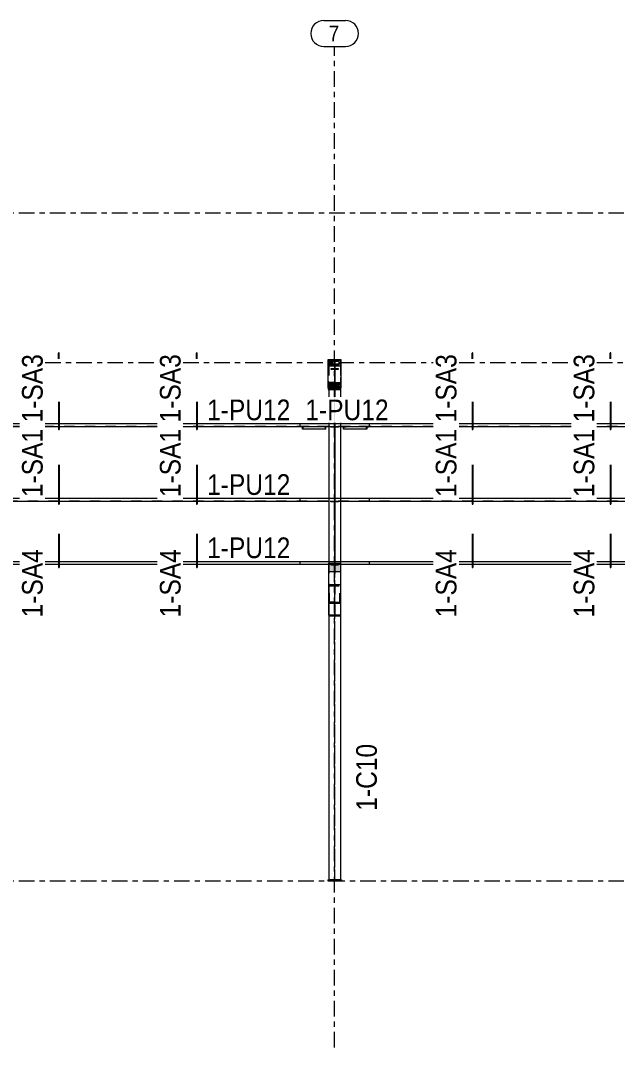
# Model space of a CAD drawing. Header units: millimetres. Extents: x -49 to 1122, y -181 to 639.
# Drawn here: x 362.3 to 477.7, y -10 to 188.6 of the extents above; entities that cross this region are included whole.
import ezdxf

# ---------------------------------------------------------------- set-up
doc = ezdxf.new("R2010")
doc.units = ezdxf.units.MM
for name, pattern in [('XKITLINE00', [0]), ('XKITLINE02', [4, 2, -2]), ('XKITLINE03', [6, 3, -1, 1, -1])]:
    doc.linetypes.add(name, pattern=pattern)
for name, color, linetype, lineweight in [('Part', 2, 'Continuous', 0), ('PartMark', 7, 'Continuous', 0), ('S-grid', 1, 'Continuous', 0)]:
    doc.layers.add(name, color=color, linetype=linetype, lineweight=lineweight)
doc.styles.add('ARIAL', font='ARIAL.TTF')

# ---------------------------------------------------------------- blocks, each defined once
blk = doc.blocks.new('*A11')
at = {"layer": 'Part'}
blk.add_hatch(color=3, dxfattribs=at).paths.add_polyline_path([(420.83, 110.03), (420.83, 110.06), (421.35, 110.06), (421.35, 109.61), (421.32, 109.61), (421.32, 110.03)], flags=17)
blk = doc.blocks.new('*A12')
at = {"layer": 'Part'}
blk.add_hatch(color=3, dxfattribs=at).paths.add_polyline_path([(424.76, 109.61), (424.76, 110.06), (425.28, 110.06), (425.28, 110.03), (424.79, 110.03), (424.79, 109.61)], flags=17)
blk = doc.blocks.new('*A13')
at = {"layer": 'Part'}
blk.add_hatch(color=3, dxfattribs=at).paths.add_polyline_path([(421.83, 117.55), (421.83, 117.82), (424.28, 117.82), (424.28, 117.55)], flags=17)
blk = doc.blocks.new('*A14')
at = {"layer": 'Part'}
blk.add_hatch(color=3, dxfattribs=at).paths.add_polyline_path([(421.83, 117.28), (421.83, 117.55), (424.28, 117.55), (424.28, 117.28)], flags=17)
blk = doc.blocks.new('*A15')
at = {"layer": 'Part'}
blk.add_hatch(color=3, dxfattribs=at).paths.add_polyline_path([(449.72, 124.35), (449.77, 124.33), (449.79, 124.29), (449.77, 124.24), (449.72, 124.22), (449.68, 124.24), (449.66, 124.29), (449.68, 124.33)], flags=17)
blk = doc.blocks.new('*A16')
at = {"layer": 'Part'}
blk.add_hatch(color=3, dxfattribs=at).paths.add_polyline_path([(423.01, 117.82), (423.01, 118.44), (423.1, 118.44), (423.1, 117.82)], flags=17)
blk = doc.blocks.new('*A17')
at = {"layer": 'Part'}
blk.add_hatch(color=3, dxfattribs=at).paths.add_polyline_path([(476.39, 124.35), (476.44, 124.33), (476.46, 124.29), (476.44, 124.24), (476.39, 124.22), (476.34, 124.24), (476.32, 124.29), (476.34, 124.33)], flags=17)
blk = doc.blocks.new('*A25')
at = {"layer": 'Part'}
blk.add_hatch(color=3, dxfattribs=at).paths.add_polyline_path([(421.94, 122.76), (421.94, 122.91), (424.17, 122.91), (424.17, 122.76), (423.1, 122.76), (423.1, 118.59), (424.17, 118.59), (424.17, 118.44), (421.94, 118.44), (421.94, 118.59), (423.01, 118.59), (423.01, 122.76)], flags=17)
blk = doc.blocks.new('*A56')
at = {"layer": 'Part'}
blk.add_hatch(color=3, dxfattribs=at).paths.add_polyline_path([(423.11, 117.28), (423.11, 83.68), (424.17, 83.68), (424.17, 82.06), (421.94, 82.06), (421.94, 83.68), (423, 83.68), (423, 117.28)], flags=17)
blk = doc.blocks.new('*A58')
at = {"layer": 'Part'}
blk.add_hatch(color=3, dxfattribs=at).paths.add_polyline_path([(369.72, 124.35), (369.77, 124.33), (369.79, 124.29), (369.77, 124.24), (369.72, 124.22), (369.68, 124.24), (369.66, 124.29), (369.68, 124.33)], flags=17)
blk = doc.blocks.new('*A59')
at = {"layer": 'Part'}
blk.add_hatch(color=3, dxfattribs=at).paths.add_polyline_path([(396.39, 124.35), (396.44, 124.33), (396.46, 124.29), (396.44, 124.24), (396.39, 124.22), (396.34, 124.24), (396.32, 124.29), (396.34, 124.33)], flags=17)
blk = doc.blocks.new('*A433')
at = {"layer": 'S-grid', "color": 1, "linetype": 'XKITLINE03', "lineweight": 0}
blk.add_line((-10, 151.39), (1096.06, 151.39), dxfattribs=at)
blk = doc.blocks.new('*A434')
at = {"layer": 'S-grid', "color": 1, "linetype": 'XKITLINE03', "lineweight": 0}
for p, q in [((367.11, 122.5), (388.77, 122.5)), ((393.77, 122.5), (442.11, 122.5)), ((447.11, 122.5), (468.77, 122.5)), ((473.77, 122.5), (509.02, 122.5))]:
    blk.add_line(p, q, dxfattribs=at)
blk = doc.blocks.new('*A435')
at = {"layer": 'S-grid', "color": 1, "linetype": 'XKITLINE03', "lineweight": 0}
blk.add_line((-10, 22.22), (1096.06, 22.22), dxfattribs=at)
blk = doc.blocks.new('*A485')
at = {"layer": 'Part', "color": 2, "linetype": 'XKITLINE00', "lineweight": 0}
for p, q in [((396.34, 124.33), (396.32, 124.29)), ((396.32, 123.18), (396.32, 124.29)), ((396.32, 124.29), (396.34, 124.24)), ((396.39, 124.35), (396.34, 124.33)), ((396.34, 124.24), (396.39, 124.22)), ((396.44, 124.33), (396.39, 124.35)), ((396.39, 124.22), (396.44, 124.24)), ((396.46, 124.29), (396.44, 124.33)), ((396.44, 124.24), (396.46, 124.29)), ((396.46, 123.18), (396.46, 124.29))]:
    blk.add_line(p, q, dxfattribs=at)
blk = doc.blocks.new('*A486')
at = {"layer": 'Part', "color": 2, "linetype": 'XKITLINE00', "lineweight": 0}
for p, q in [((396.32, 114.84), (396.32, 110.61)), ((396.46, 114.84), (396.46, 110.61)), ((396.32, 110.06), (396.32, 109.51)), ((396.34, 109.52), (396.32, 109.51)), ((396.32, 109.51), (396.34, 109.51)), ((396.39, 109.52), (396.34, 109.52)), ((396.34, 109.51), (396.39, 109.51)), ((396.44, 109.52), (396.39, 109.52)), ((396.39, 109.51), (396.44, 109.51)), ((396.46, 109.51), (396.44, 109.52)), ((396.44, 109.51), (396.46, 109.51)), ((396.46, 110.06), (396.46, 109.51))]:
    blk.add_line(p, q, dxfattribs=at)
at = {"layer": 'Part', "color": 7, "linetype": 'XKITLINE02', "lineweight": 0}
for p, q in [((396.32, 110.61), (396.32, 110.06)), ((396.46, 110.61), (396.46, 110.06))]:
    blk.add_line(p, q, dxfattribs=at)
blk = doc.blocks.new('*A487')
at = {"layer": 'Part', "color": 7, "linetype": 'XKITLINE02', "lineweight": 0}
for p, q in [((423.03, 110), (423.08, 110)), ((423.03, 108.89), (423.03, 110)), ((423.03, 110), (423.08, 110)), ((423.08, 108.89), (423.08, 110)), ((423.03, 108.89), (423.08, 108.89))]:
    blk.add_line(p, q, dxfattribs=at)
blk = doc.blocks.new('*A488')
at = {"layer": 'Part', "color": 7, "linetype": 'XKITLINE02', "lineweight": 0}
for p, q in [((423.78, 110.06), (422.33, 110.06)), ((422.33, 110), (422.33, 110.06)), ((422.33, 110), (423.78, 110)), ((423.78, 110), (423.78, 110.06))]:
    blk.add_line(p, q, dxfattribs=at)
blk = doc.blocks.new('*A489')
at = {"layer": 'Part', "color": 7, "linetype": 'XKITLINE02', "lineweight": 0}
for p, q in [((423, 122.7), (423, 121.22)), ((423.11, 122.7), (423, 122.7)), ((423, 122.03), (423.11, 122.03)), ((423, 121.77), (423.11, 121.77)), ((423, 121.22), (423.11, 121.22)), ((423.11, 121.22), (423, 121.22)), ((423.11, 121.22), (423.11, 122.7))]:
    blk.add_line(p, q, dxfattribs=at)
blk = doc.blocks.new('*A490')
at = {"layer": 'Part', "color": 7, "linetype": 'XKITLINE02', "lineweight": 0}
for p, q in [((423.78, 121.22), (422.33, 121.22)), ((422.33, 121.22), (422.33, 121.16)), ((422.33, 121.16), (423.78, 121.16)), ((423.78, 121.16), (423.78, 121.22))]:
    blk.add_line(p, q, dxfattribs=at)
blk = doc.blocks.new('*A491')
at = {"layer": 'Part', "color": 2, "linetype": 'XKITLINE00', "lineweight": 0}
for p, q in [((416.5, 110.03), (416.5, 110.06)), ((420.83, 110.03), (416.5, 110.03)), ((421.35, 110.06), (416.87, 110.06)), ((416.87, 109.61), (416.87, 110.03)), ((421.32, 109.61), (416.87, 109.61)), ((420.83, 110.03), (420.83, 110.06)), ((421.32, 110.03), (420.83, 110.03)), ((421.32, 109.61), (421.32, 110.03)), ((421.35, 109.61), (421.32, 109.61)), ((421.35, 109.61), (421.35, 110.06))]:
    blk.add_line(p, q, dxfattribs=at)
at = {"layer": 'Part', "color": 7, "linetype": 'XKITLINE02', "lineweight": 0}
for p, q in [((416.87, 110.06), (416.5, 110.06)), ((416.89, 109.61), (416.87, 109.61)), ((416.89, 110.06), (416.89, 109.61))]:
    blk.add_line(p, q, dxfattribs=at)
blk = doc.blocks.new('*A492')
at = {"layer": 'Part', "color": 2, "linetype": 'XKITLINE00', "lineweight": 0}
for p, q in [((424.76, 109.61), (424.76, 110.06)), ((424.76, 110.06), (425.28, 110.06)), ((429.25, 109.61), (424.76, 109.61)), ((429.61, 110.03), (424.79, 110.03)), ((424.79, 110.03), (424.79, 109.61)), ((429.24, 110.06), (425.28, 110.06)), ((425.28, 110.06), (425.28, 110.03)), ((429.25, 110.03), (429.25, 109.61)), ((429.61, 110.06), (429.61, 110.03))]:
    blk.add_line(p, q, dxfattribs=at)
at = {"layer": 'Part', "color": 7, "linetype": 'XKITLINE02', "lineweight": 0}
for p, q in [((429.23, 109.61), (429.23, 110.06)), ((429.23, 110.06), (429.61, 110.06)), ((429.61, 110.03), (429.25, 110.03))]:
    blk.add_line(p, q, dxfattribs=at)
blk = doc.blocks.new('*A493')
at = {"layer": 'Part', "color": 2, "linetype": 'XKITLINE00', "lineweight": 0}
for p, q in [((421.83, 117.55), (421.83, 123.06)), ((421.83, 123.06), (424.28, 123.06)), ((424.28, 123.06), (424.28, 117.55)), ((421.83, 117.82), (424.28, 117.82)), ((424.28, 117.55), (421.83, 117.55))]:
    blk.add_line(p, q, dxfattribs=at)
at = {"layer": 'Part', "color": 7, "linetype": 'XKITLINE02', "lineweight": 0}
blk.add_line((421.83, 122.88), (424.28, 122.88), dxfattribs=at)
blk = doc.blocks.new('*A494')
at = {"layer": 'Part', "color": 7, "linetype": 'XKITLINE02', "lineweight": 0}
for p, q in [((421.83, 122.88), (421.83, 117.55)), ((424.28, 122.88), (421.83, 122.88)), ((421.83, 122.7), (424.28, 122.7)), ((424.28, 117.55), (424.28, 122.88))]:
    blk.add_line(p, q, dxfattribs=at)
at = {"layer": 'Part', "color": 2, "linetype": 'XKITLINE00', "lineweight": 0}
for p, q in [((421.83, 117.55), (421.83, 117.28)), ((421.83, 117.55), (424.28, 117.55)), ((421.83, 117.28), (424.28, 117.28)), ((424.28, 117.28), (424.28, 117.55))]:
    blk.add_line(p, q, dxfattribs=at)
blk = doc.blocks.new('*A495')
at = {"layer": 'Part', "color": 2, "linetype": 'XKITLINE00', "lineweight": 0}
for p, q in [((423, 123.06), (423, 122.91)), ((423, 123.06), (423.11, 123.06)), ((423.11, 123.06), (423.11, 122.91))]:
    blk.add_line(p, q, dxfattribs=at)
at = {"layer": 'Part', "color": 7, "linetype": 'XKITLINE02', "lineweight": 0}
for p, q in [((423, 122.91), (423, 122.26)), ((423.11, 122.42), (423, 122.42)), ((423, 122.34), (423.11, 122.34)), ((423.11, 122.26), (423, 122.26)), ((423.11, 122.91), (423.11, 122.26))]:
    blk.add_line(p, q, dxfattribs=at)
blk = doc.blocks.new('*A496')
at = {"layer": 'Part', "color": 2, "linetype": 'XKITLINE00', "lineweight": 0}
for p, q in [((449.66, 114.84), (449.66, 110.61)), ((449.79, 114.84), (449.79, 110.61)), ((449.66, 110.06), (449.66, 109.51)), ((449.68, 109.52), (449.66, 109.51)), ((449.66, 109.51), (449.68, 109.51)), ((449.72, 109.52), (449.68, 109.52)), ((449.68, 109.51), (449.72, 109.51)), ((449.77, 109.52), (449.72, 109.52)), ((449.72, 109.51), (449.77, 109.51)), ((449.79, 109.51), (449.77, 109.52)), ((449.77, 109.51), (449.79, 109.51)), ((449.79, 110.06), (449.79, 109.51))]:
    blk.add_line(p, q, dxfattribs=at)
at = {"layer": 'Part', "color": 7, "linetype": 'XKITLINE02', "lineweight": 0}
for p, q in [((449.66, 110.61), (449.66, 110.06)), ((449.79, 110.61), (449.79, 110.06))]:
    blk.add_line(p, q, dxfattribs=at)
blk = doc.blocks.new('*A497')
at = {"layer": 'Part', "color": 2, "linetype": 'XKITLINE00', "lineweight": 0}
for p, q in [((449.68, 124.33), (449.66, 124.29)), ((449.66, 123.18), (449.66, 124.29)), ((449.66, 124.29), (449.68, 124.24)), ((449.72, 124.35), (449.68, 124.33)), ((449.68, 124.24), (449.72, 124.22)), ((449.77, 124.33), (449.72, 124.35)), ((449.72, 124.22), (449.77, 124.24)), ((449.79, 124.29), (449.77, 124.33)), ((449.77, 124.24), (449.79, 124.29)), ((449.79, 123.18), (449.79, 124.29))]:
    blk.add_line(p, q, dxfattribs=at)
blk = doc.blocks.new('*A498')
at = {"layer": 'Part', "color": 2, "linetype": 'XKITLINE00', "lineweight": 0}
for p, q in [((423.01, 118.44), (423.01, 117.82)), ((423.01, 118.44), (423.1, 118.44)), ((423.1, 117.82), (423.01, 117.82)), ((423.1, 118.44), (423.1, 117.82))]:
    blk.add_line(p, q, dxfattribs=at)
at = {"layer": 'Part', "color": 7, "linetype": 'XKITLINE02', "lineweight": 0}
for p, q in [((423.01, 118.38), (423.1, 118.38)), ((423.01, 118.27), (423.1, 118.27))]:
    blk.add_line(p, q, dxfattribs=at)
blk = doc.blocks.new('*A499')
at = {"layer": 'Part', "color": 2, "linetype": 'XKITLINE00', "lineweight": 0}
for p, q in [((476.34, 124.33), (476.32, 124.29)), ((476.32, 123.18), (476.32, 124.29)), ((476.32, 124.29), (476.34, 124.24)), ((476.39, 124.35), (476.34, 124.33)), ((476.34, 124.24), (476.39, 124.22)), ((476.44, 124.33), (476.39, 124.35)), ((476.39, 124.22), (476.44, 124.24)), ((476.46, 124.29), (476.44, 124.33)), ((476.44, 124.24), (476.46, 124.29)), ((476.46, 123.18), (476.46, 124.29))]:
    blk.add_line(p, q, dxfattribs=at)
blk = doc.blocks.new('*A500')
at = {"layer": 'Part', "color": 2, "linetype": 'XKITLINE00', "lineweight": 0}
for p, q in [((476.32, 114.84), (476.32, 110.61)), ((476.46, 114.84), (476.46, 110.61)), ((476.32, 110.06), (476.32, 109.51)), ((476.34, 109.52), (476.32, 109.51)), ((476.32, 109.51), (476.34, 109.51)), ((476.39, 109.52), (476.34, 109.52)), ((476.34, 109.51), (476.39, 109.51)), ((476.44, 109.52), (476.39, 109.52)), ((476.39, 109.51), (476.44, 109.51)), ((476.46, 109.51), (476.44, 109.52)), ((476.44, 109.51), (476.46, 109.51)), ((476.46, 110.06), (476.46, 109.51))]:
    blk.add_line(p, q, dxfattribs=at)
at = {"layer": 'Part', "color": 7, "linetype": 'XKITLINE02', "lineweight": 0}
for p, q in [((476.32, 110.61), (476.32, 110.06)), ((476.46, 110.61), (476.46, 110.06))]:
    blk.add_line(p, q, dxfattribs=at)
blk = doc.blocks.new('*A517')
at = {"layer": 'Part', "color": 2, "linetype": 'XKITLINE00', "lineweight": 0}
for p, q in [((421.94, 122.76), (421.94, 122.91)), ((421.94, 122.91), (424.17, 122.91)), ((421.94, 122.12), (421.94, 122.76)), ((421.94, 122.76), (423.01, 122.76)), ((421.94, 122.12), (423.01, 122.12)), ((423.01, 122.76), (423.01, 118.59)), ((423.1, 122.76), (423.1, 118.59)), ((424.17, 122.76), (423.1, 122.76)), ((424.17, 122.12), (423.1, 122.12)), ((424.17, 122.91), (424.17, 122.12)), ((423.01, 118.59), (421.94, 118.59)), ((421.94, 118.59), (421.94, 118.36)), ((421.94, 118.44), (424.17, 118.44)), ((423.01, 118.36), (421.94, 118.36)), ((423.1, 118.59), (424.17, 118.59)), ((424.17, 118.36), (423.1, 118.36)), ((424.17, 118.59), (424.17, 118.36))]:
    blk.add_line(p, q, dxfattribs=at)
at = {"layer": 'Part', "color": 7, "linetype": 'XKITLINE02', "lineweight": 0}
for p, q in [((421.94, 122.24), (424.17, 122.24)), ((421.94, 118.49), (423.01, 118.49)), ((423.01, 118.59), (423.01, 118.49)), ((423.1, 118.36), (423.01, 118.36)), ((423.1, 118.49), (423.1, 118.59)), ((424.17, 118.49), (423.1, 118.49))]:
    blk.add_line(p, q, dxfattribs=at)
blk = doc.blocks.new('*A676')
at = {"layer": 'S-grid', "color": 1, "linetype": 'XKITLINE03', "lineweight": 0}
for p, q in [((423.06, 115.81), (423.06, 183.61)), ((423.06, -10), (423.06, 110.81))]:
    blk.add_line(p, q, dxfattribs=at)
at = {"layer": 'S-grid', "color": 3, "style": 'ARIAL', "width": 0.85}
blk.add_text('7', height=3, dxfattribs=at).set_placement((421.94, 184.61))
blk = doc.blocks.new('*A687')
at = {"layer": 'Part', "color": 2, "linetype": 'XKITLINE00', "lineweight": 0}
for p, q in [((336.39, 83.39), (336.39, 83.94)), ((341.94, 83.94), (336.39, 83.94)), ((362.11, 83.94), (344.17, 83.94)), ((388.77, 83.94), (367.11, 83.94)), ((421.94, 83.94), (393.77, 83.94)), ((429.72, 83.94), (424.17, 83.94)), ((429.72, 83.94), (429.72, 83.39)), ((336.39, 83.39), (336.39, 83.39)), ((341.94, 83.39), (336.39, 83.39)), ((362.11, 83.39), (344.17, 83.39)), ((388.77, 83.39), (367.11, 83.39)), ((421.94, 83.39), (393.77, 83.39)), ((429.72, 83.39), (424.17, 83.39))]:
    blk.add_line(p, q, dxfattribs=at)
at = {"layer": 'Part', "color": 7, "linetype": 'XKITLINE02', "lineweight": 0}
for p, q in [((362.11, 83.92), (336.39, 83.92)), ((344.17, 83.94), (341.94, 83.94)), ((388.77, 83.92), (367.11, 83.92)), ((429.72, 83.92), (393.77, 83.92)), ((424.17, 83.94), (421.94, 83.94)), ((362.11, 83.41), (336.39, 83.41)), ((344.17, 83.39), (341.94, 83.39)), ((388.77, 83.41), (367.11, 83.41)), ((429.72, 83.41), (393.77, 83.41)), ((424.17, 83.39), (421.94, 83.39))]:
    blk.add_line(p, q, dxfattribs=at)
blk = doc.blocks.new('*A688')
at = {"layer": 'Part', "color": 2, "linetype": 'XKITLINE00', "lineweight": 0}
for p, q in [((336.39, 95.61), (336.39, 96.17)), ((341.94, 96.17), (336.39, 96.17)), ((336.39, 95.61), (336.39, 95.61)), ((341.94, 95.61), (336.39, 95.61)), ((362.11, 96.17), (344.17, 96.17)), ((421.94, 95.61), (344.17, 95.61)), ((388.77, 96.17), (367.11, 96.17)), ((421.94, 96.17), (393.77, 96.17)), ((429.72, 96.17), (424.17, 96.17)), ((429.72, 95.61), (424.17, 95.61)), ((429.72, 96.17), (429.72, 95.61))]:
    blk.add_line(p, q, dxfattribs=at)
at = {"layer": 'Part', "color": 7, "linetype": 'XKITLINE02', "lineweight": 0}
for p, q in [((362.11, 96.15), (336.39, 96.15)), ((429.72, 95.63), (336.39, 95.63)), ((344.17, 96.17), (341.94, 96.17)), ((344.17, 95.61), (341.94, 95.61)), ((388.77, 96.15), (367.11, 96.15)), ((429.72, 96.15), (393.77, 96.15)), ((424.17, 96.17), (421.94, 96.17)), ((424.17, 95.61), (421.94, 95.61))]:
    blk.add_line(p, q, dxfattribs=at)
blk = doc.blocks.new('*A689')
at = {"layer": 'Part', "color": 2, "linetype": 'XKITLINE00', "lineweight": 0}
for p, q in [((336.39, 110.06), (336.39, 110.61)), ((341.94, 110.61), (336.39, 110.61)), ((336.39, 110.06), (336.39, 110.06)), ((336.87, 110.06), (336.39, 110.06)), ((341.94, 110.06), (341.35, 110.06)), ((362.11, 110.61), (344.17, 110.61)), ((344.76, 110.06), (344.17, 110.06)), ((362.11, 110.06), (349.24, 110.06)), ((388.77, 110.61), (367.11, 110.61)), ((388.77, 110.06), (367.11, 110.06)), ((421.94, 110.61), (393.77, 110.61)), ((416.87, 110.06), (393.77, 110.06)), ((421.94, 110.06), (421.35, 110.06)), ((429.72, 110.61), (424.17, 110.61)), ((424.76, 110.06), (424.17, 110.06)), ((429.72, 110.06), (429.24, 110.06)), ((429.72, 110.61), (429.72, 110.06))]:
    blk.add_line(p, q, dxfattribs=at)
at = {"layer": 'Part', "color": 7, "linetype": 'XKITLINE02', "lineweight": 0}
for p, q in [((362.11, 110.59), (336.39, 110.59)), ((362.11, 110.08), (336.39, 110.08)), ((341.35, 110.06), (336.87, 110.06)), ((344.17, 110.61), (341.94, 110.61)), ((344.17, 110.06), (341.94, 110.06)), ((349.24, 110.06), (344.76, 110.06)), ((388.77, 110.59), (367.11, 110.59)), ((388.77, 110.08), (367.11, 110.08)), ((429.72, 110.59), (393.77, 110.59)), ((429.72, 110.08), (393.77, 110.08)), ((421.35, 110.06), (416.87, 110.06)), ((424.17, 110.61), (421.94, 110.61)), ((424.17, 110.06), (421.94, 110.06)), ((429.24, 110.06), (424.76, 110.06))]:
    blk.add_line(p, q, dxfattribs=at)
blk = doc.blocks.new('*A691')
at = {"layer": 'Part', "color": 7, "linetype": 'XKITLINE02', "lineweight": 0}
for p, q in [((421.94, 121.94), (421.94, 117.28)), ((421.94, 121.94), (424.17, 121.94)), ((421.94, 121.81), (423, 121.81)), ((423, 121.81), (423, 115.81)), ((423.11, 115.81), (423.11, 121.81)), ((423.11, 121.81), (424.17, 121.81)), ((424.17, 121.94), (424.17, 117.28)), ((421.94, 118.18), (423, 118.18)), ((421.94, 118.05), (424.17, 118.05)), ((423.11, 118.18), (424.17, 118.18)), ((423, 110.81), (423, 22.44)), ((423.11, 22.44), (423.11, 110.81)), ((421.94, 83.68), (421.94, 73.59)), ((424.17, 83.68), (424.17, 73.59)), ((424.17, 22.44), (421.94, 22.44))]:
    blk.add_line(p, q, dxfattribs=at)
at = {"layer": 'Part', "color": 2, "linetype": 'XKITLINE00', "lineweight": 0}
for p, q in [((421.94, 117.28), (421.94, 115.81)), ((424.17, 117.28), (424.17, 115.81)), ((421.94, 110.81), (421.94, 83.68)), ((424.17, 110.81), (424.17, 83.68)), ((421.94, 73.59), (421.94, 22.44)), ((424.17, 73.59), (424.17, 22.44))]:
    blk.add_line(p, q, dxfattribs=at)
blk = doc.blocks.new('*A692')
at = {"layer": 'Part', "color": 7, "linetype": 'XKITLINE02', "lineweight": 0}
for p, q in [((423, 117.96), (423, 117.28)), ((423, 117.96), (423.11, 117.96)), ((423, 117.89), (423.11, 117.89)), ((423.11, 117.96), (423.11, 117.28)), ((423, 83.68), (423, 73.61)), ((423.11, 83.68), (423.11, 73.61)), ((424.17, 73.61), (421.94, 73.61))]:
    blk.add_line(p, q, dxfattribs=at)
at = {"layer": 'Part', "color": 2, "linetype": 'XKITLINE00', "lineweight": 0}
for p, q in [((423, 117.28), (423, 115.81)), ((423, 117.28), (423.11, 117.28)), ((423.11, 117.28), (423.11, 115.81)), ((423, 110.81), (423, 83.68)), ((423.11, 110.81), (423.11, 83.68)), ((421.94, 73.59), (421.94, 83.68)), ((421.94, 83.68), (423, 83.68)), ((423.11, 83.68), (424.17, 83.68)), ((424.17, 83.68), (424.17, 73.59)), ((421.94, 82.06), (424.17, 82.06)), ((424.17, 73.59), (421.94, 73.59))]:
    blk.add_line(p, q, dxfattribs=at)
blk = doc.blocks.new('*A693')
at = {"layer": 'Part', "color": 2, "linetype": 'XKITLINE00', "lineweight": 0}
for p, q in [((421.72, 22.44), (421.72, 22.22)), ((421.72, 22.44), (424.39, 22.44)), ((421.72, 22.22), (424.39, 22.22)), ((424.39, 22.44), (424.39, 22.22))]:
    blk.add_line(p, q, dxfattribs=at)
blk = doc.blocks.new('*A694')
at = {"layer": 'Part', "color": 2, "linetype": 'XKITLINE00', "lineweight": 0}
for p, q in [((369.66, 89.37), (369.66, 83.94)), ((369.79, 89.37), (369.79, 83.94)), ((369.66, 83.39), (369.66, 82.85)), ((369.66, 82.85), (369.68, 82.84)), ((369.68, 82.85), (369.66, 82.85)), ((369.72, 82.85), (369.68, 82.85)), ((369.68, 82.84), (369.72, 82.84)), ((369.77, 82.85), (369.72, 82.85)), ((369.72, 82.84), (369.77, 82.84)), ((369.77, 82.84), (369.79, 82.85)), ((369.79, 82.85), (369.77, 82.85)), ((369.79, 83.39), (369.79, 82.85))]:
    blk.add_line(p, q, dxfattribs=at)
at = {"layer": 'Part', "color": 7, "linetype": 'XKITLINE02', "lineweight": 0}
for p, q in [((369.66, 83.94), (369.66, 83.39)), ((369.79, 83.94), (369.79, 83.39))]:
    blk.add_line(p, q, dxfattribs=at)
blk = doc.blocks.new('*A695')
at = {"layer": 'Part', "color": 2, "linetype": 'XKITLINE00', "lineweight": 0}
for p, q in [((369.66, 102.68), (369.66, 96.17)), ((369.79, 102.68), (369.79, 96.17)), ((369.66, 95.61), (369.66, 95.07)), ((369.79, 95.61), (369.79, 95.07)), ((369.66, 95.07), (369.68, 95.06)), ((369.68, 95.07), (369.66, 95.07)), ((369.72, 95.07), (369.68, 95.07)), ((369.68, 95.06), (369.72, 95.06)), ((369.77, 95.07), (369.72, 95.07)), ((369.72, 95.06), (369.77, 95.06)), ((369.77, 95.06), (369.79, 95.07)), ((369.79, 95.07), (369.77, 95.07))]:
    blk.add_line(p, q, dxfattribs=at)
at = {"layer": 'Part', "color": 7, "linetype": 'XKITLINE02', "lineweight": 0}
for p, q in [((369.66, 96.17), (369.66, 95.61)), ((369.79, 96.17), (369.79, 95.61))]:
    blk.add_line(p, q, dxfattribs=at)
blk = doc.blocks.new('*A696')
at = {"layer": 'Part', "color": 2, "linetype": 'XKITLINE00', "lineweight": 0}
for p, q in [((396.32, 89.37), (396.32, 83.94)), ((396.46, 89.37), (396.46, 83.94)), ((396.32, 83.39), (396.32, 82.85)), ((396.32, 82.85), (396.34, 82.84)), ((396.34, 82.85), (396.32, 82.85)), ((396.39, 82.85), (396.34, 82.85)), ((396.34, 82.84), (396.39, 82.84)), ((396.44, 82.85), (396.39, 82.85)), ((396.39, 82.84), (396.44, 82.84)), ((396.44, 82.84), (396.46, 82.85)), ((396.46, 82.85), (396.44, 82.85)), ((396.46, 83.39), (396.46, 82.85))]:
    blk.add_line(p, q, dxfattribs=at)
at = {"layer": 'Part', "color": 7, "linetype": 'XKITLINE02', "lineweight": 0}
for p, q in [((396.32, 83.94), (396.32, 83.39)), ((396.46, 83.94), (396.46, 83.39))]:
    blk.add_line(p, q, dxfattribs=at)
blk = doc.blocks.new('*A697')
at = {"layer": 'Part', "color": 2, "linetype": 'XKITLINE00', "lineweight": 0}
for p, q in [((396.32, 102.68), (396.32, 96.17)), ((396.46, 102.68), (396.46, 96.17)), ((396.32, 95.61), (396.32, 95.07)), ((396.46, 95.61), (396.46, 95.07)), ((396.32, 95.07), (396.34, 95.06)), ((396.34, 95.07), (396.32, 95.07)), ((396.39, 95.07), (396.34, 95.07)), ((396.34, 95.06), (396.39, 95.06)), ((396.44, 95.07), (396.39, 95.07)), ((396.39, 95.06), (396.44, 95.06)), ((396.44, 95.06), (396.46, 95.07)), ((396.46, 95.07), (396.44, 95.07))]:
    blk.add_line(p, q, dxfattribs=at)
at = {"layer": 'Part', "color": 7, "linetype": 'XKITLINE02', "lineweight": 0}
for p, q in [((396.32, 96.17), (396.32, 95.61)), ((396.46, 96.17), (396.46, 95.61))]:
    blk.add_line(p, q, dxfattribs=at)
blk = doc.blocks.new('*A698')
at = {"layer": 'Part', "color": 7, "linetype": 'XKITLINE02', "lineweight": 0}
for p, q in [((422.06, 75.85), (422.06, 79.46)), ((424.06, 79.46), (422.06, 79.46)), ((424.06, 75.85), (424.06, 79.46)), ((424.06, 75.85), (422.06, 75.85))]:
    blk.add_line(p, q, dxfattribs=at)
blk = doc.blocks.new('*A699')
at = {"layer": 'Part', "color": 7, "linetype": 'XKITLINE02', "lineweight": 0}
for p, q in [((423.03, 79.61), (423.03, 79.26)), ((423.08, 79.61), (423.08, 79.26)), ((423.08, 79.3), (423.03, 79.3))]:
    blk.add_line(p, q, dxfattribs=at)
blk = doc.blocks.new('*A700')
at = {"layer": 'Part', "color": 7, "linetype": 'XKITLINE02', "lineweight": 0}
for p, q in [((423.03, 83.33), (423.08, 83.33)), ((423.03, 82.22), (423.03, 83.33)), ((423.03, 83.33), (423.08, 83.33)), ((423.03, 82.22), (423.08, 82.22)), ((423.08, 82.22), (423.08, 83.33))]:
    blk.add_line(p, q, dxfattribs=at)
blk = doc.blocks.new('*A701')
at = {"layer": 'Part', "color": 7, "linetype": 'XKITLINE02', "lineweight": 0}
for p, q in [((423.78, 83.39), (422.33, 83.39)), ((422.33, 83.33), (422.33, 83.39)), ((422.33, 83.33), (423.78, 83.33)), ((423.78, 83.33), (423.78, 83.39))]:
    blk.add_line(p, q, dxfattribs=at)
blk = doc.blocks.new('*A702')
at = {"layer": 'Part', "color": 7, "linetype": 'XKITLINE02', "lineweight": 0}
for p, q in [((424.11, 73.61), (423.11, 73.61)), ((423.11, 73.61), (423.11, 73.5)), ((423.11, 73.5), (424.11, 73.5)), ((423.28, 73.61), (423.28, 73.5)), ((424.11, 73.5), (424.11, 73.61))]:
    blk.add_line(p, q, dxfattribs=at)
blk = doc.blocks.new('*A703')
at = {"layer": 'Part', "color": 7, "linetype": 'XKITLINE02', "lineweight": 0}
for p, q in [((423, 73.61), (422, 73.61)), ((422, 73.61), (422, 73.5)), ((422, 73.5), (423, 73.5)), ((422.83, 73.61), (422.83, 73.5)), ((423, 73.5), (423, 73.61))]:
    blk.add_line(p, q, dxfattribs=at)
blk = doc.blocks.new('*A704')
at = {"layer": 'Part', "color": 7, "linetype": 'XKITLINE02', "lineweight": 0}
for p, q in [((423.03, 95.56), (423.08, 95.56)), ((423.03, 94.44), (423.03, 95.56)), ((423.03, 95.56), (423.08, 95.56)), ((423.08, 94.44), (423.08, 95.56)), ((423.03, 94.44), (423.08, 94.44))]:
    blk.add_line(p, q, dxfattribs=at)
blk = doc.blocks.new('*A705')
at = {"layer": 'Part', "color": 7, "linetype": 'XKITLINE02', "lineweight": 0}
for p, q in [((423.78, 95.61), (422.33, 95.61)), ((422.33, 95.56), (422.33, 95.61)), ((422.33, 95.56), (423.78, 95.56)), ((423.78, 95.56), (423.78, 95.61))]:
    blk.add_line(p, q, dxfattribs=at)
blk = doc.blocks.new('*A706')
at = {"layer": 'Part', "color": 2, "linetype": 'XKITLINE00', "lineweight": 0}
for p, q in [((449.66, 102.68), (449.66, 96.17)), ((449.79, 102.68), (449.79, 96.17)), ((449.66, 95.61), (449.66, 95.07)), ((449.79, 95.61), (449.79, 95.07)), ((449.66, 95.07), (449.68, 95.06)), ((449.68, 95.07), (449.66, 95.07)), ((449.72, 95.07), (449.68, 95.07)), ((449.68, 95.06), (449.72, 95.06)), ((449.77, 95.07), (449.72, 95.07)), ((449.72, 95.06), (449.77, 95.06)), ((449.77, 95.06), (449.79, 95.07)), ((449.79, 95.07), (449.77, 95.07))]:
    blk.add_line(p, q, dxfattribs=at)
at = {"layer": 'Part', "color": 7, "linetype": 'XKITLINE02', "lineweight": 0}
for p, q in [((449.66, 96.17), (449.66, 95.61)), ((449.79, 96.17), (449.79, 95.61))]:
    blk.add_line(p, q, dxfattribs=at)
blk = doc.blocks.new('*A707')
at = {"layer": 'Part', "color": 2, "linetype": 'XKITLINE00', "lineweight": 0}
for p, q in [((449.66, 89.37), (449.66, 83.94)), ((449.79, 89.37), (449.79, 83.94)), ((449.66, 83.39), (449.66, 82.85)), ((449.66, 82.85), (449.68, 82.84)), ((449.68, 82.85), (449.66, 82.85)), ((449.72, 82.85), (449.68, 82.85)), ((449.68, 82.84), (449.72, 82.84)), ((449.77, 82.85), (449.72, 82.85)), ((449.72, 82.84), (449.77, 82.84)), ((449.77, 82.84), (449.79, 82.85)), ((449.79, 82.85), (449.77, 82.85)), ((449.79, 83.39), (449.79, 82.85))]:
    blk.add_line(p, q, dxfattribs=at)
at = {"layer": 'Part', "color": 7, "linetype": 'XKITLINE02', "lineweight": 0}
for p, q in [((449.66, 83.94), (449.66, 83.39)), ((449.79, 83.94), (449.79, 83.39))]:
    blk.add_line(p, q, dxfattribs=at)
blk = doc.blocks.new('*A711')
at = {"layer": 'Part', "color": 2, "linetype": 'XKITLINE00', "lineweight": 0}
for p, q in [((476.32, 89.37), (476.32, 83.94)), ((476.46, 89.37), (476.46, 83.94)), ((476.32, 83.39), (476.32, 82.85)), ((476.32, 82.85), (476.34, 82.84)), ((476.34, 82.85), (476.32, 82.85)), ((476.39, 82.85), (476.34, 82.85)), ((476.34, 82.84), (476.39, 82.84)), ((476.44, 82.85), (476.39, 82.85)), ((476.39, 82.84), (476.44, 82.84)), ((476.44, 82.84), (476.46, 82.85)), ((476.46, 82.85), (476.44, 82.85)), ((476.46, 83.39), (476.46, 82.85))]:
    blk.add_line(p, q, dxfattribs=at)
at = {"layer": 'Part', "color": 7, "linetype": 'XKITLINE02', "lineweight": 0}
for p, q in [((476.32, 83.94), (476.32, 83.39)), ((476.46, 83.94), (476.46, 83.39))]:
    blk.add_line(p, q, dxfattribs=at)
blk = doc.blocks.new('*A712')
at = {"layer": 'Part', "color": 2, "linetype": 'XKITLINE00', "lineweight": 0}
for p, q in [((476.32, 102.68), (476.32, 96.17)), ((476.46, 102.68), (476.46, 96.17)), ((476.32, 95.61), (476.32, 95.07)), ((476.46, 95.61), (476.46, 95.07)), ((476.32, 95.07), (476.34, 95.06)), ((476.34, 95.07), (476.32, 95.07)), ((476.39, 95.07), (476.34, 95.07)), ((476.34, 95.06), (476.39, 95.06)), ((476.44, 95.07), (476.39, 95.07)), ((476.39, 95.06), (476.44, 95.06)), ((476.44, 95.06), (476.46, 95.07)), ((476.46, 95.07), (476.44, 95.07))]:
    blk.add_line(p, q, dxfattribs=at)
at = {"layer": 'Part', "color": 7, "linetype": 'XKITLINE02', "lineweight": 0}
for p, q in [((476.32, 96.17), (476.32, 95.61)), ((476.46, 96.17), (476.46, 95.61))]:
    blk.add_line(p, q, dxfattribs=at)
blk = doc.blocks.new('*A733')
at = {"layer": 'Part', "color": 2, "linetype": 'XKITLINE00', "lineweight": 0}
for p, q in [((369.68, 124.33), (369.66, 124.29)), ((369.66, 123.18), (369.66, 124.29)), ((369.66, 124.29), (369.68, 124.24)), ((369.72, 124.35), (369.68, 124.33)), ((369.68, 124.24), (369.72, 124.22)), ((369.77, 124.33), (369.72, 124.35)), ((369.72, 124.22), (369.77, 124.24)), ((369.79, 124.29), (369.77, 124.33)), ((369.77, 124.24), (369.79, 124.29)), ((369.79, 123.18), (369.79, 124.29))]:
    blk.add_line(p, q, dxfattribs=at)
blk = doc.blocks.new('*A734')
at = {"layer": 'Part', "color": 2, "linetype": 'XKITLINE00', "lineweight": 0}
for p, q in [((369.66, 114.84), (369.66, 110.61)), ((369.79, 114.84), (369.79, 110.61)), ((369.66, 110.06), (369.66, 109.51)), ((369.68, 109.52), (369.66, 109.51)), ((369.66, 109.51), (369.68, 109.51)), ((369.72, 109.52), (369.68, 109.52)), ((369.68, 109.51), (369.72, 109.51)), ((369.77, 109.52), (369.72, 109.52)), ((369.72, 109.51), (369.77, 109.51)), ((369.79, 109.51), (369.77, 109.52)), ((369.77, 109.51), (369.79, 109.51)), ((369.79, 110.06), (369.79, 109.51))]:
    blk.add_line(p, q, dxfattribs=at)
at = {"layer": 'Part', "color": 7, "linetype": 'XKITLINE02', "lineweight": 0}
for p, q in [((369.66, 110.61), (369.66, 110.06)), ((369.79, 110.61), (369.79, 110.06))]:
    blk.add_line(p, q, dxfattribs=at)
blk = doc.blocks.new('*A790')
at = {"layer": 'Part', "color": 7, "linetype": 'XKITLINE02', "lineweight": 0}
for p, q in [((423.89, 79.35), (422.22, 79.35)), ((422.22, 79.35), (422.22, 79.16)), ((422.22, 79.25), (423.02, 79.25)), ((423.02, 79.25), (423.02, 76.01)), ((423.09, 76.01), (423.09, 79.25)), ((423.09, 79.25), (423.89, 79.25)), ((423.89, 79.16), (423.89, 79.35)), ((423.02, 76.1), (422.22, 76.1)), ((422.22, 76.1), (422.22, 75.9)), ((422.22, 76), (423.89, 76)), ((423.09, 76.1), (423.89, 76.1)), ((423.89, 75.9), (423.89, 76.1))]:
    blk.add_line(p, q, dxfattribs=at)
blk = doc.blocks.new('*A791')
at = {"layer": 'Part', "color": 2, "linetype": 'XKITLINE00', "lineweight": 0}
for p, q in [((416.39, 83.39), (416.39, 83.94)), ((421.94, 83.94), (416.39, 83.94)), ((442.11, 83.94), (424.17, 83.94)), ((468.77, 83.94), (447.11, 83.94)), ((501.94, 83.94), (473.77, 83.94)), ((508.85, 83.94), (504.17, 83.94)), ((416.39, 83.39), (416.39, 83.39)), ((421.94, 83.39), (416.39, 83.39)), ((442.11, 83.39), (424.17, 83.39)), ((468.77, 83.39), (447.11, 83.39)), ((501.94, 83.39), (473.77, 83.39)), ((507.82, 83.39), (504.17, 83.39))]:
    blk.add_line(p, q, dxfattribs=at)
at = {"layer": 'Part', "color": 7, "linetype": 'XKITLINE02', "lineweight": 0}
for p, q in [((442.11, 83.92), (416.39, 83.92)), ((424.17, 83.94), (421.94, 83.94)), ((468.77, 83.92), (447.11, 83.92)), ((508.81, 83.92), (473.77, 83.92)), ((504.17, 83.94), (501.94, 83.94)), ((442.11, 83.41), (416.39, 83.41)), ((424.17, 83.39), (421.94, 83.39)), ((468.77, 83.41), (447.11, 83.41)), ((507.86, 83.41), (473.77, 83.41)), ((504.17, 83.39), (501.94, 83.39))]:
    blk.add_line(p, q, dxfattribs=at)
blk = doc.blocks.new('*A792')
at = {"layer": 'Part', "color": 2, "linetype": 'XKITLINE00', "lineweight": 0}
for p, q in [((416.39, 95.61), (416.39, 96.17)), ((421.94, 96.17), (416.39, 96.17)), ((416.39, 95.61), (416.39, 95.61)), ((421.94, 95.61), (416.39, 95.61)), ((442.11, 96.17), (424.17, 96.17)), ((501.94, 95.61), (424.17, 95.61)), ((468.77, 96.17), (447.11, 96.17)), ((501.94, 96.17), (473.77, 96.17)), ((509.72, 96.17), (504.17, 96.17)), ((509.72, 95.61), (504.17, 95.61)), ((509.72, 96.17), (509.72, 95.61))]:
    blk.add_line(p, q, dxfattribs=at)
at = {"layer": 'Part', "color": 7, "linetype": 'XKITLINE02', "lineweight": 0}
for p, q in [((442.11, 96.15), (416.39, 96.15)), ((509.72, 95.63), (416.39, 95.63)), ((424.17, 96.17), (421.94, 96.17)), ((424.17, 95.61), (421.94, 95.61)), ((468.77, 96.15), (447.11, 96.15)), ((509.72, 96.15), (473.77, 96.15)), ((504.17, 96.17), (501.94, 96.17)), ((504.17, 95.61), (501.94, 95.61))]:
    blk.add_line(p, q, dxfattribs=at)
blk = doc.blocks.new('*A793')
at = {"layer": 'Part', "color": 2, "linetype": 'XKITLINE00', "lineweight": 0}
for p, q in [((416.39, 110.06), (416.39, 110.61)), ((421.94, 110.61), (416.39, 110.61)), ((416.39, 110.06), (416.39, 110.06)), ((416.87, 110.06), (416.39, 110.06)), ((421.94, 110.06), (421.35, 110.06)), ((442.11, 110.61), (424.17, 110.61)), ((424.76, 110.06), (424.17, 110.06)), ((442.11, 110.06), (429.24, 110.06)), ((468.77, 110.61), (447.11, 110.61)), ((468.77, 110.06), (447.11, 110.06)), ((501.94, 110.61), (473.77, 110.61)), ((496.87, 110.06), (473.77, 110.06)), ((501.94, 110.06), (501.35, 110.06)), ((509.72, 110.61), (504.17, 110.61)), ((504.76, 110.06), (504.17, 110.06)), ((509.72, 110.06), (509.24, 110.06)), ((509.72, 110.61), (509.72, 110.06))]:
    blk.add_line(p, q, dxfattribs=at)
at = {"layer": 'Part', "color": 7, "linetype": 'XKITLINE02', "lineweight": 0}
for p, q in [((442.11, 110.59), (416.39, 110.59)), ((442.11, 110.08), (416.39, 110.08)), ((421.35, 110.06), (416.87, 110.06)), ((424.17, 110.61), (421.94, 110.61)), ((424.17, 110.06), (421.94, 110.06)), ((429.24, 110.06), (424.76, 110.06)), ((468.77, 110.59), (447.11, 110.59)), ((468.77, 110.08), (447.11, 110.08)), ((509.72, 110.59), (473.77, 110.59)), ((509.72, 110.08), (473.77, 110.08)), ((501.35, 110.06), (496.87, 110.06)), ((504.17, 110.61), (501.94, 110.61)), ((504.17, 110.06), (501.94, 110.06)), ((509.24, 110.06), (504.76, 110.06))]:
    blk.add_line(p, q, dxfattribs=at)
blk = doc.blocks.new('*A795')
at = {"layer": 'S-grid', "color": 1, "linetype": 'XKITLINE00', "lineweight": 0}
for p, q in [((420.94, 188.61), (425.17, 188.61)), ((420.94, 183.61), (425.17, 183.61))]:
    blk.add_line(p, q, dxfattribs=at)
for centre, start, end in [((420.94, 186.11), 90, 270), ((425.17, 186.11), 270, 90)]:
    blk.add_arc(centre, 2.5, start, end, dxfattribs=at)
blk = doc.blocks.new('*A2564')
at = {"layer": 'PartMark', "color": 3, "style": 'ARIAL', "width": 0.85}
blk.add_text('1-SA4', height=4, rotation=90.0002, dxfattribs=at).set_placement((393.27, 73.18))
blk = doc.blocks.new('*A2565')
at = {"layer": 'PartMark', "color": 3, "style": 'ARIAL', "width": 0.85}
blk.add_text('1-SA1', height=4, rotation=90.0002, dxfattribs=at).set_placement((393.27, 96.43))
blk = doc.blocks.new('*A2566')
at = {"layer": 'PartMark', "color": 3, "style": 'ARIAL', "width": 0.85}
blk.add_text('1-SA3', height=4, rotation=90.0002, dxfattribs=at).set_placement((366.61, 110.88))
blk = doc.blocks.new('*A2567')
at = {"layer": 'PartMark', "color": 3, "style": 'ARIAL', "width": 0.85}
blk.add_text('1-SA3', height=4, rotation=90.0002, dxfattribs=at).set_placement((393.27, 110.88))
blk = doc.blocks.new('*A2568')
at = {"layer": 'PartMark', "color": 3, "style": 'ARIAL', "width": 0.85}
blk.add_text('1-SA3', height=4, rotation=90.0002, dxfattribs=at).set_placement((446.61, 110.88))
blk = doc.blocks.new('*A2569')
at = {"layer": 'PartMark', "color": 3, "style": 'ARIAL', "width": 0.85}
blk.add_text('1-SA3', height=4, rotation=90.0002, dxfattribs=at).set_placement((473.27, 110.88))
blk = doc.blocks.new('*A2580')
at = {"layer": 'PartMark', "color": 3, "style": 'ARIAL', "width": 0.85}
blk.add_text('1-SA4', height=4, rotation=90.0002, dxfattribs=at).set_placement((366.61, 73.18))
blk = doc.blocks.new('*A2581')
at = {"layer": 'PartMark', "color": 3, "style": 'ARIAL', "width": 0.85}
blk.add_text('1-SA1', height=4, rotation=90.0002, dxfattribs=at).set_placement((366.61, 96.43))
blk = doc.blocks.new('*A2582')
at = {"layer": 'PartMark', "color": 3, "style": 'ARIAL', "width": 0.85}
blk.add_text('1-PU12', height=4, dxfattribs=at).set_placement((398.39, 84.64))
blk = doc.blocks.new('*A2584')
at = {"layer": 'PartMark', "color": 3, "style": 'ARIAL', "width": 0.85}
blk.add_text('1-PU12', height=4, dxfattribs=at).set_placement((398.39, 96.87))
blk = doc.blocks.new('*A2586')
at = {"layer": 'PartMark', "color": 3, "style": 'ARIAL', "width": 0.85}
blk.add_text('1-PU12', height=4, dxfattribs=at).set_placement((417.39, 111.31))
blk = doc.blocks.new('*A2587')
at = {"layer": 'PartMark', "color": 3, "style": 'ARIAL', "width": 0.85}
blk.add_text('1-PU12', height=4, dxfattribs=at).set_placement((398.39, 111.31))
blk = doc.blocks.new('*A2589')
at = {"layer": 'PartMark', "color": 3, "style": 'ARIAL', "width": 0.85}
blk.add_text('1-C10', height=4, rotation=90.0002, dxfattribs=at).set_placement((431.22, 35.78))
blk = doc.blocks.new('*A2590')
at = {"layer": 'PartMark', "color": 3, "style": 'ARIAL', "width": 0.85}
blk.add_text('1-SA1', height=4, rotation=90.0002, dxfattribs=at).set_placement((446.61, 96.43))
blk = doc.blocks.new('*A2591')
at = {"layer": 'PartMark', "color": 3, "style": 'ARIAL', "width": 0.85}
blk.add_text('1-SA4', height=4, rotation=90.0002, dxfattribs=at).set_placement((446.61, 73.18))
blk = doc.blocks.new('*A2592')
at = {"layer": 'PartMark', "color": 3, "style": 'ARIAL', "width": 0.85}
blk.add_text('1-SA4', height=4, rotation=90.0002, dxfattribs=at).set_placement((473.27, 73.18))
blk = doc.blocks.new('*A2593')
at = {"layer": 'PartMark', "color": 3, "style": 'ARIAL', "width": 0.85}
blk.add_text('1-SA1', height=4, rotation=90.0002, dxfattribs=at).set_placement((473.27, 96.43))

msp = doc.modelspace()

# ---------------------------------------------------------------- block references
at = {"lineweight": 0}
for name in ['*A795', '*A676', '*A433', '*A434', '*A2566', '*A58', '*A733', '*A2567', '*A59', '*A485', '*A2568', '*A15', '*A497', '*A2569', '*A17', '*A499', '*A493', '*A494', '*A25', '*A517', '*A691', '*A490', '*A495', '*A489', '*A13', '*A14', '*A692', '*A56', '*A16', '*A498', '*A2587', '*A2586', '*A734', '*A486', '*A496', '*A500', '*A689', '*A2581', '*A2565', '*A793', '*A491', '*A11', '*A488', '*A487', '*A12', '*A492', '*A2590', '*A2593', '*A695', '*A697', '*A706', '*A712', '*A2584', '*A688', '*A792', '*A705', '*A704', '*A694', '*A696', '*A2582', '*A707', '*A711', '*A2580', '*A2564', '*A2591', '*A2592', '*A687', '*A791', '*A701', '*A700', '*A698', '*A699', '*A790', '*A703', '*A702', '*A2589', '*A435', '*A693']:
    msp.add_blockref(name, (0, 0), dxfattribs=at)

doc.saveas('drawing.dxf')
